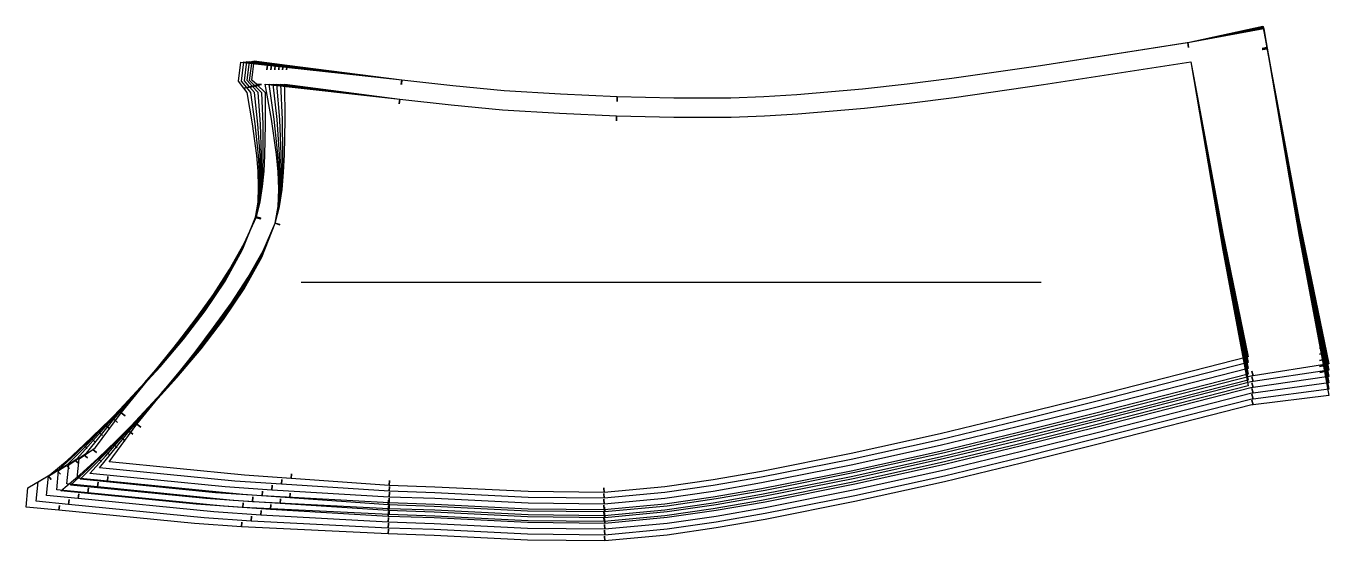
# Model space of a CAD drawing. Header units: inches. Extents: x 0 to 26.5, y 0 to 10.5.
import ezdxf

# ---------------------------------------------------------------- set-up
doc = ezdxf.new("R2010")
doc.units = ezdxf.units.IN

msp = doc.modelspace()

# ---------------------------------------------------------------- linework, layer by layer
at = {"layer": 'T001L001'}
for points in [[(0.48, 1.34), (0.836, 1.637), (1.177, 1.952), (1.244, 1.88), (1.177, 1.952), (1.709, 2.465), (2.227, 2.992), (2.724, 3.537), (3.199, 4.102), (3.642, 4.677), (4.045, 5.28), (4.395, 5.908), (4.662, 6.572), (4.757, 6.545), (4.662, 6.572), (4.714, 6.88), (4.727, 7.194), (4.717, 7.511), (4.688, 7.828), (4.605, 8.47), (4.495, 9.109), (4.425, 9.199), (4.522, 9.216), (4.425, 9.199), (4.319, 9.337), (4.362, 9.728), (4.905, 9.668), (4.894, 9.571), (4.905, 9.668), (7.635, 9.369), (7.624, 9.271), (7.635, 9.369), (8.674, 9.253), (9.715, 9.15), (10.863, 9.082), (12.013, 9.028), (12.01, 8.929), (12.013, 9.028), (13.168, 9.004), (14.322, 9.003), (14.993, 9.03), (15.663, 9.071), (17.001, 9.185), (17.908, 9.287), (18.813, 9.402), (20.62, 9.658), (23.605, 10.123), (23.61, 10.124), (23.625, 10.026), (23.61, 10.124), (25.154, 10.408), (25.223, 9.998), (25.126, 9.982), (25.223, 9.998), (25.871, 6.183), (26.388, 3.441), (26.291, 3.423), (26.388, 3.441), (26.479, 2.955), (24.938, 2.765), (24.914, 2.86), (24.938, 2.765), (24.913, 2.762), (21.792, 1.966), (20.229, 1.577), (18.663, 1.2), (16.845, 0.799), (15.02, 0.436), (14.028, 0.263), (13.032, 0.118), (11.762, 0), (11.758, 0.098), (11.762, 0), (10.193, 0.018), (8.291, 0.111), (7.362, 0.142), (7.366, 0.241), (7.362, 0.142), (4.381, 0.284), (4.386, 0.383), (4.381, 0.284), (3.423, 0.352), (0.667, 0.624), (0.677, 0.721), (0.667, 0.624), (0, 0.689), (0.038, 1.081), (0.45, 1.322), (0.513, 1.247), (0.45, 1.322), (0.48, 1.34)], [(0.667, 1.451), (1.005, 1.76), (1.328, 2.082), (1.398, 2.012), (1.328, 2.082), (1.83, 2.589), (2.322, 3.106), (2.795, 3.638), (3.248, 4.187), (3.674, 4.745), (4.062, 5.328), (4.403, 5.935), (4.666, 6.575), (4.76, 6.547), (4.666, 6.575), (4.723, 6.882), (4.743, 7.195), (4.741, 7.512), (4.721, 7.828), (4.658, 8.47), (4.57, 9.109), (4.486, 9.211), (4.584, 9.225), (4.486, 9.211), (4.38, 9.341), (4.424, 9.732), (4.985, 9.668), (4.974, 9.571), (4.985, 9.668), (7.636, 9.369), (7.625, 9.271), (7.636, 9.369), (8.675, 9.253), (9.715, 9.15), (10.863, 9.082), (12.013, 9.028), (12.01, 8.929), (12.013, 9.028), (13.168, 9.004), (14.322, 9.003), (14.993, 9.03), (15.663, 9.071), (17.001, 9.185), (17.908, 9.287), (18.813, 9.402), (20.62, 9.658), (23.603, 10.122), (23.61, 10.124), (23.625, 10.026), (23.61, 10.124), (25.151, 10.418), (25.222, 10.003), (25.125, 9.986), (25.222, 10.003), (25.871, 6.256), (26.387, 3.564), (26.29, 3.545), (26.387, 3.564), (26.479, 3.083), (24.938, 2.883), (24.914, 2.979), (24.938, 2.883), (24.914, 2.88), (21.792, 2.085), (20.229, 1.695), (18.663, 1.318), (16.845, 0.917), (15.02, 0.554), (14.028, 0.381), (13.032, 0.236), (11.762, 0.118), (11.758, 0.216), (11.762, 0.118), (10.193, 0.136), (8.291, 0.23), (7.361, 0.261), (7.366, 0.359), (7.361, 0.261), (4.577, 0.402), (4.583, 0.501), (4.577, 0.402), (3.62, 0.47), (0.864, 0.742), (0.874, 0.84), (0.864, 0.742), (0.208, 0.806), (0.247, 1.198), (0.632, 1.43), (0.698, 1.357), (0.632, 1.43), (0.667, 1.451)], [(0.854, 1.563), (1.173, 1.882), (1.48, 2.212), (1.552, 2.145), (1.48, 2.212), (2.417, 3.219), (2.866, 3.738), (3.298, 4.271), (3.706, 4.813), (4.08, 5.376), (4.41, 5.962), (4.67, 6.578), (4.764, 6.549), (4.67, 6.578), (4.732, 6.884), (4.759, 7.196), (4.765, 7.512), (4.755, 7.829), (4.712, 8.469), (4.644, 9.109), (4.544, 9.224), (4.642, 9.235), (4.544, 9.224), (4.438, 9.345), (4.484, 9.736), (5.065, 9.668), (5.054, 9.57), (5.065, 9.668), (7.636, 9.368), (7.625, 9.271), (7.636, 9.368), (8.675, 9.253), (9.715, 9.15), (10.863, 9.082), (12.013, 9.028), (12.01, 8.929), (12.013, 9.028), (13.168, 9.004), (14.322, 9.003), (14.993, 9.03), (15.663, 9.071), (17.001, 9.185), (17.908, 9.287), (18.813, 9.402), (20.62, 9.658), (23.602, 10.122), (23.61, 10.124), (23.625, 10.026), (23.61, 10.124), (25.147, 10.427), (25.221, 10.008), (25.124, 9.991), (25.221, 10.008), (25.871, 6.33), (26.386, 3.687), (26.289, 3.668), (26.386, 3.687), (26.478, 3.212), (24.938, 3.002), (24.913, 3.097), (24.938, 3.002), (24.915, 2.999), (21.793, 2.203), (20.23, 1.814), (18.663, 1.436), (16.845, 1.035), (15.02, 0.672), (14.028, 0.499), (13.032, 0.355), (11.762, 0.236), (11.758, 0.334), (11.762, 0.236), (10.193, 0.254), (8.291, 0.348), (7.361, 0.379), (7.365, 0.477), (7.361, 0.379), (4.773, 0.521), (4.779, 0.619), (4.773, 0.521), (3.817, 0.588), (1.061, 0.86), (1.071, 0.958), (1.061, 0.86), (0.416, 0.923), (0.455, 1.315), (0.813, 1.538), (0.883, 1.468), (0.813, 1.538), (0.854, 1.563)], [(1.039, 1.673), (1.631, 2.341), (1.704, 2.276), (1.631, 2.341), (2.514, 3.329), (2.939, 3.835), (3.35, 4.354), (3.739, 4.879), (4.098, 5.424), (4.418, 5.988), (4.673, 6.581), (4.767, 6.551), (4.673, 6.581), (4.741, 6.886), (4.775, 7.197), (4.789, 7.513), (4.788, 7.829), (4.765, 8.468), (4.718, 9.107), (4.597, 9.237), (4.695, 9.245), (4.597, 9.237), (4.493, 9.35), (4.54, 9.741), (5.145, 9.668), (5.134, 9.57), (5.145, 9.668), (7.637, 9.368), (7.626, 9.271), (7.637, 9.368), (8.675, 9.253), (9.715, 9.15), (10.863, 9.082), (12.013, 9.028), (12.01, 8.929), (12.013, 9.028), (13.168, 9.004), (14.322, 9.003), (14.993, 9.03), (15.663, 9.071), (17.001, 9.185), (17.908, 9.287), (18.813, 9.402), (20.62, 9.658), (23.601, 10.122), (23.61, 10.124), (23.625, 10.027), (23.61, 10.124), (25.144, 10.438), (25.221, 10.013), (25.124, 9.996), (25.221, 10.013), (25.87, 6.404), (26.385, 3.81), (26.288, 3.791), (26.385, 3.81), (26.478, 3.341), (24.938, 3.12), (24.913, 3.215), (24.938, 3.12), (24.917, 3.117), (21.793, 2.321), (20.23, 1.932), (18.663, 1.554), (16.845, 1.153), (15.02, 0.79), (14.028, 0.617), (13.032, 0.473), (11.762, 0.354), (11.758, 0.452), (11.762, 0.354), (10.193, 0.372), (8.291, 0.466), (7.36, 0.497), (7.364, 0.595), (7.36, 0.497), (4.969, 0.639), (4.975, 0.737), (4.969, 0.639), (4.014, 0.706), (1.258, 0.978), (1.267, 1.076), (1.258, 0.978), (0.624, 1.04), (0.662, 1.432), (0.994, 1.644), (1.067, 1.578), (0.994, 1.644), (1.039, 1.673)], [(1.227, 1.784), (1.782, 2.471), (1.858, 2.408), (1.782, 2.471), (2.61, 3.44), (3.012, 3.933), (3.401, 4.436), (3.772, 4.944), (4.117, 5.47), (4.426, 6.014), (4.677, 6.584), (4.77, 6.553), (4.677, 6.584), (4.749, 6.888), (4.79, 7.198), (4.813, 7.513), (4.82, 7.828), (4.817, 8.467), (4.792, 9.106), (4.646, 9.253), (4.744, 9.257), (4.646, 9.253), (4.543, 9.356), (4.592, 9.747), (5.226, 9.668), (5.213, 9.57), (5.226, 9.668), (7.638, 9.368), (7.626, 9.271), (7.638, 9.368), (8.676, 9.253), (9.715, 9.15), (10.863, 9.082), (12.013, 9.028), (12.01, 8.929), (12.013, 9.028), (13.168, 9.004), (14.322, 9.003), (14.993, 9.03), (15.663, 9.071), (17.001, 9.185), (17.908, 9.287), (18.813, 9.402), (20.62, 9.658), (23.6, 10.122), (23.61, 10.124), (23.625, 10.027), (23.61, 10.124), (25.141, 10.448), (25.22, 10.019), (25.123, 10.001), (25.22, 10.019), (25.87, 6.478), (26.384, 3.934), (26.287, 3.914), (26.384, 3.934), (26.477, 3.47), (24.938, 3.239), (24.913, 3.334), (24.938, 3.239), (24.918, 3.236), (21.794, 2.439), (20.23, 2.05), (18.663, 1.673), (16.845, 1.271), (15.02, 0.908), (14.028, 0.736), (13.032, 0.591), (11.762, 0.472), (11.758, 0.57), (11.762, 0.472), (10.193, 0.49), (8.291, 0.584), (7.359, 0.615), (7.364, 0.713), (7.359, 0.615), (5.165, 0.757), (5.172, 0.855), (5.165, 0.757), (4.211, 0.824), (1.455, 1.096), (1.464, 1.194), (1.455, 1.096), (0.831, 1.157), (0.87, 1.549), (1.172, 1.748), (1.248, 1.686), (1.172, 1.748), (1.227, 1.784)], [(1.414, 1.895), (1.933, 2.6), (2.011, 2.539), (1.933, 2.6), (2.706, 3.549), (3.085, 4.029), (3.454, 4.517), (3.807, 5.009), (4.137, 5.516), (4.435, 6.039), (4.68, 6.587), (4.773, 6.554), (4.68, 6.587), (4.757, 6.889), (4.806, 7.199), (4.836, 7.513), (4.853, 7.828), (4.869, 8.465), (4.865, 9.103), (4.687, 9.27), (4.786, 9.271), (4.687, 9.27), (4.588, 9.363), (4.638, 9.753), (5.306, 9.668), (5.293, 9.57), (5.306, 9.668), (7.639, 9.368), (7.627, 9.271), (7.639, 9.368), (8.676, 9.253), (9.715, 9.15), (10.863, 9.082), (12.013, 9.028), (12.01, 8.929), (12.013, 9.028), (13.168, 9.004), (14.322, 9.003), (14.993, 9.03), (15.663, 9.071), (17.001, 9.185), (17.908, 9.287), (18.813, 9.402), (20.62, 9.658), (23.598, 10.122), (23.61, 10.124), (23.625, 10.027), (23.61, 10.124), (25.137, 10.459), (25.218, 10.024), (25.122, 10.006), (25.218, 10.024), (25.869, 6.552), (26.382, 4.058), (26.286, 4.038), (26.382, 4.058), (26.477, 3.6), (24.938, 3.357), (24.913, 3.452), (24.938, 3.357), (24.919, 3.354), (21.795, 2.558), (20.231, 2.168), (18.663, 1.791), (16.845, 1.389), (15.02, 1.026), (14.028, 0.854), (13.032, 0.709), (11.762, 0.59), (11.758, 0.688), (11.762, 0.59), (10.193, 0.608), (8.291, 0.702), (7.358, 0.733), (7.363, 0.831), (7.358, 0.733), (5.361, 0.875), (5.368, 0.973), (5.361, 0.875), (4.408, 0.942), (1.652, 1.214), (1.661, 1.312), (1.652, 1.214), (1.038, 1.275), (1.076, 1.666), (1.354, 1.854), (1.433, 1.795), (1.354, 1.854), (1.414, 1.895)], [(0.706, 1.015), (1.095, 1.34), (1.467, 1.682), (1.534, 1.61), (1.467, 1.682), (2.017, 2.212), (2.553, 2.756), (3.067, 3.318), (3.557, 3.901), (4.015, 4.495), (4.431, 5.118), (4.792, 5.766), (5.065, 6.452), (5.16, 6.426), (5.065, 6.452), (5.122, 6.796), (5.135, 7.146), (5.121, 7.499), (5.087, 7.851), (4.99, 8.566), (4.862, 9.277), (7.593, 8.977), (7.582, 8.879), (7.593, 8.977), (8.638, 8.861), (9.684, 8.757), (10.841, 8.688), (12, 8.634), (11.997, 8.536), (12, 8.634), (13.167, 8.611), (14.333, 8.61), (15.011, 8.637), (15.688, 8.678), (17.04, 8.793), (17.951, 8.896), (18.86, 9.011), (20.676, 9.269), (23.671, 9.734), (24.321, 5.905), (24.84, 3.149), (21.711, 2.352), (20.145, 1.962), (18.575, 1.584), (16.766, 1.184), (14.948, 0.823), (13.967, 0.652), (12.982, 0.509), (11.746, 0.393), (11.742, 0.492), (11.746, 0.393), (10.205, 0.411), (8.308, 0.505), (7.378, 0.536), (7.382, 0.634), (7.378, 0.536), (4.404, 0.677), (4.41, 0.776), (4.404, 0.677), (3.457, 0.744), (0.706, 1.015)], [(0.903, 1.133), (1.271, 1.469), (1.624, 1.82), (1.694, 1.75), (1.624, 1.82), (2.142, 2.343), (2.65, 2.875), (3.138, 3.424), (3.606, 3.99), (4.045, 4.565), (4.445, 5.166), (4.795, 5.792), (5.065, 6.452), (5.16, 6.425), (5.065, 6.452), (5.128, 6.795), (5.148, 7.144), (5.144, 7.497), (5.12, 7.85), (5.045, 8.565), (4.941, 9.277), (7.593, 8.977), (7.582, 8.879), (7.593, 8.977), (8.638, 8.861), (9.684, 8.757), (10.841, 8.688), (12, 8.634), (11.997, 8.536), (12, 8.634), (13.167, 8.611), (14.333, 8.61), (15.011, 8.637), (15.688, 8.678), (17.04, 8.793), (17.951, 8.896), (18.86, 9.011), (20.676, 9.269), (23.671, 9.734), (24.322, 5.974), (24.84, 3.268), (21.711, 2.47), (20.145, 2.08), (18.575, 1.702), (16.766, 1.302), (14.948, 0.941), (13.967, 0.77), (12.982, 0.627), (11.746, 0.512), (11.742, 0.61), (11.746, 0.512), (10.205, 0.529), (8.308, 0.623), (7.378, 0.654), (7.382, 0.752), (7.378, 0.654), (4.601, 0.795), (4.607, 0.894), (4.601, 0.795), (3.653, 0.862), (0.903, 1.133)], [(1.1, 1.252), (1.447, 1.599), (1.782, 1.958), (1.853, 1.891), (1.782, 1.958), (2.748, 2.994), (3.211, 3.528), (3.656, 4.077), (4.075, 4.634), (4.46, 5.215), (4.8, 5.817), (5.065, 6.452), (5.16, 6.424), (5.065, 6.452), (5.133, 6.794), (5.162, 7.143), (5.167, 7.496), (5.153, 7.849), (5.1, 8.564), (5.02, 9.277), (7.593, 8.977), (7.582, 8.879), (7.593, 8.977), (8.638, 8.861), (9.684, 8.757), (10.841, 8.688), (12, 8.634), (11.997, 8.536), (12, 8.634), (13.167, 8.611), (14.333, 8.61), (15.011, 8.637), (15.688, 8.678), (17.04, 8.793), (17.951, 8.896), (18.86, 9.011), (20.676, 9.269), (23.671, 9.734), (24.322, 6.042), (24.84, 3.386), (21.711, 2.588), (20.145, 2.198), (18.575, 1.82), (16.766, 1.42), (14.948, 1.059), (13.967, 0.889), (12.982, 0.745), (11.746, 0.63), (11.742, 0.728), (11.746, 0.63), (10.205, 0.647), (8.308, 0.741), (7.378, 0.772), (7.382, 0.87), (7.378, 0.772), (4.798, 0.914), (4.804, 1.012), (4.798, 0.914), (3.85, 0.98), (1.1, 1.252)], [(1.297, 1.37), (1.622, 1.729), (1.939, 2.096), (2.013, 2.031), (1.939, 2.096), (2.846, 3.111), (3.284, 3.631), (3.707, 4.163), (4.107, 4.702), (4.476, 5.262), (4.804, 5.842), (5.065, 6.452), (5.159, 6.422), (5.065, 6.452), (5.139, 6.793), (5.176, 7.142), (5.19, 7.494), (5.186, 7.848), (5.155, 8.563), (5.098, 9.277), (7.593, 8.977), (7.582, 8.879), (7.593, 8.977), (8.638, 8.861), (9.684, 8.757), (10.841, 8.688), (12, 8.634), (11.997, 8.536), (12, 8.634), (13.167, 8.611), (14.333, 8.61), (15.011, 8.637), (15.688, 8.678), (17.04, 8.793), (17.951, 8.896), (18.86, 9.011), (20.676, 9.269), (23.671, 9.734), (24.323, 6.111), (24.84, 3.504), (21.711, 2.706), (20.145, 2.316), (18.575, 1.938), (16.766, 1.538), (14.948, 1.177), (13.967, 1.007), (12.982, 0.863), (11.746, 0.748), (11.742, 0.846), (11.746, 0.748), (10.205, 0.766), (8.308, 0.859), (7.378, 0.89), (7.383, 0.988), (7.378, 0.89), (4.995, 1.032), (5.001, 1.13), (4.995, 1.032), (4.047, 1.098), (1.297, 1.37)], [(1.493, 1.488), (2.096, 2.233), (2.172, 2.17), (2.096, 2.233), (2.946, 3.227), (3.359, 3.733), (3.759, 4.249), (4.14, 4.77), (4.493, 5.31), (4.81, 5.867), (5.065, 6.452), (5.159, 6.421), (5.065, 6.452), (5.145, 6.793), (5.19, 7.141), (5.212, 7.493), (5.218, 7.847), (5.21, 8.562), (5.177, 9.277), (7.593, 8.977), (7.581, 8.879), (7.593, 8.977), (8.638, 8.861), (9.684, 8.757), (10.841, 8.688), (12, 8.634), (11.997, 8.536), (12, 8.634), (13.167, 8.611), (14.333, 8.61), (15.011, 8.637), (15.688, 8.678), (17.04, 8.793), (17.951, 8.896), (18.86, 9.011), (20.676, 9.269), (23.671, 9.734), (24.323, 6.18), (24.84, 3.622), (21.711, 2.825), (20.145, 2.434), (18.575, 2.056), (16.766, 1.657), (14.948, 1.295), (13.967, 1.125), (12.982, 0.982), (11.746, 0.866), (11.742, 0.964), (11.746, 0.866), (10.205, 0.884), (8.308, 0.977), (7.378, 1.008), (7.383, 1.106), (7.378, 1.008), (5.191, 1.15), (5.198, 1.248), (5.191, 1.15), (4.244, 1.216), (1.493, 1.488)], [(1.69, 1.606), (2.254, 2.371), (2.332, 2.311), (2.254, 2.371), (3.046, 3.343), (3.434, 3.834), (3.812, 4.333), (4.174, 4.837), (4.511, 5.356), (4.816, 5.892), (5.065, 6.452), (5.158, 6.42), (5.065, 6.452), (5.151, 6.792), (5.203, 7.14), (5.235, 7.492), (5.251, 7.846), (5.265, 8.561), (5.256, 9.277), (7.593, 8.977), (7.581, 8.879), (7.593, 8.977), (8.638, 8.861), (9.684, 8.757), (10.841, 8.688), (12, 8.634), (11.997, 8.536), (12, 8.634), (13.167, 8.611), (14.333, 8.61), (15.011, 8.637), (15.688, 8.678), (17.04, 8.793), (17.951, 8.896), (18.86, 9.011), (20.676, 9.269), (23.671, 9.734), (24.324, 6.248), (24.84, 3.74), (21.711, 2.943), (20.145, 2.552), (18.575, 2.174), (16.766, 1.775), (14.948, 1.413), (13.967, 1.243), (12.982, 1.1), (11.746, 0.984), (11.742, 1.082), (11.746, 0.984), (10.205, 1.002), (8.308, 1.095), (7.378, 1.126), (7.383, 1.225), (7.378, 1.126), (5.388, 1.268), (5.395, 1.366), (5.388, 1.268), (4.441, 1.334), (1.69, 1.606)], [(5.589, 5.254), (20.628, 5.254)]]:
    msp.add_lwpolyline(points, dxfattribs=at)

doc.saveas('drawing.dxf')
